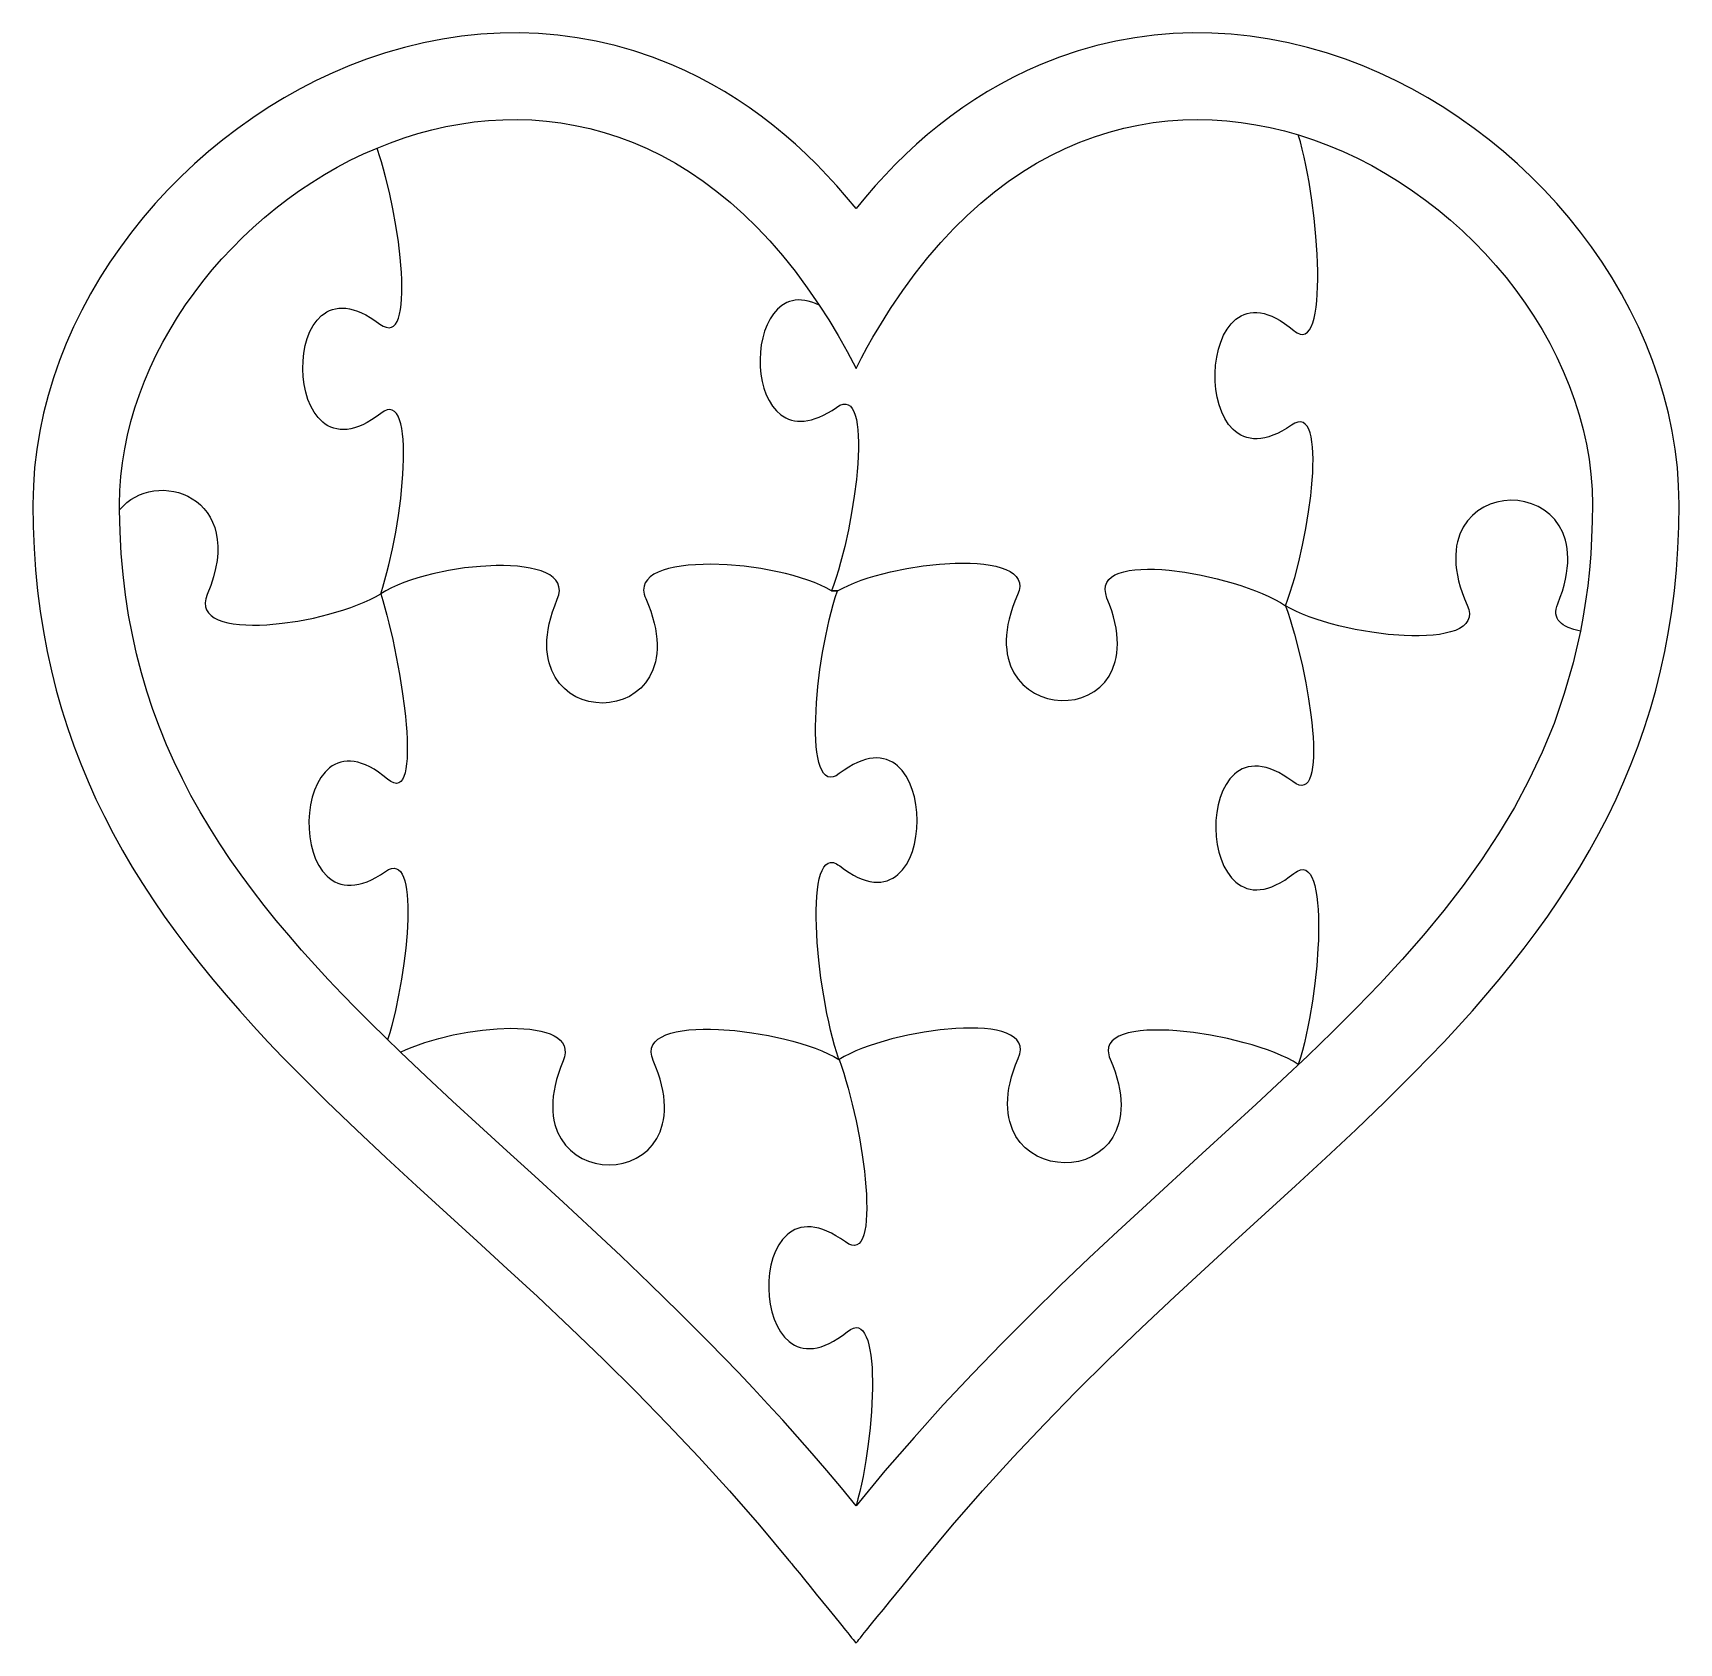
# Model space of a CAD drawing. Header units: millimetres. Extents: x 402.5 to 497.5, y 253.5 to 346.5.
import ezdxf

# ---------------------------------------------------------------- set-up
doc = ezdxf.new("R2010")
doc.units = ezdxf.units.MM
doc.layers.get('0').update_dxf_attribs({"linetype": 'CONTINUOUS', "true_color": 0xffffff})

msp = doc.modelspace()

# ---------------------------------------------------------------- linework, layer by layer
at = {"linetype": 'CONTINUOUS', "true_color": 0xffffff}
for points in [[(450, 336.33), (449.457, 336.987), (448.9, 337.632), (448.325, 338.26), (447.735, 338.872), (447.127, 339.467), (446.502, 340.042), (445.862, 340.602), (445.207, 341.14), (444.532, 341.657), (443.842, 342.155), (443.135, 342.627), (442.41, 343.08), (441.665, 343.507), (440.905, 343.912), (440.127, 344.29), (439.33, 344.642), (438.26, 345.062), (437.182, 345.427), (436.095, 345.735), (435, 345.987), (433.9, 346.187), (432.792, 346.332), (431.685, 346.425), (430.575, 346.465), (429.462, 346.452), (428.35, 346.387), (427.24, 346.272), (426.135, 346.107), (425.032, 345.892), (423.935, 345.625), (422.842, 345.312), (421.76, 344.95), (420.78, 344.577), (419.812, 344.167), (418.855, 343.72), (417.915, 343.235), (416.99, 342.715), (416.08, 342.16), (415.187, 341.572), (414.317, 340.952), (413.465, 340.302), (412.635, 339.622), (411.83, 338.912), (411.047, 338.175), (410.29, 337.412), (409.562, 336.622), (408.86, 335.807), (408.187, 334.97), (407.547, 334.11), (406.94, 333.23), (406.362, 332.327), (405.822, 331.407), (405.317, 330.467), (404.85, 329.512), (404.42, 328.54), (404.032, 327.552), (403.682, 326.552), (403.377, 325.54), (403.115, 324.515), (402.897, 323.477), (402.725, 322.432), (402.6, 321.38), (402.525, 320.32), (402.5, 319.252), (402.517, 317.972), (402.567, 316.717), (402.652, 315.485), (402.772, 314.275), (402.922, 313.087), (403.105, 311.92), (403.322, 310.775), (403.567, 309.647), (403.845, 308.54), (404.155, 307.45), (404.492, 306.377), (404.86, 305.32), (405.257, 304.28), (405.685, 303.255), (406.14, 302.242), (406.622, 301.245), (407.132, 300.26), (407.67, 299.285), (408.232, 298.322), (408.822, 297.37), (409.437, 296.427), (410.08, 295.495), (410.745, 294.567), (411.435, 293.65), (412.15, 292.737), (412.887, 291.83), (413.647, 290.927), (414.432, 290.03), (415.237, 289.135), (416.065, 288.242), (416.912, 287.352), (417.782, 286.462), (419.46, 284.797), (421.165, 283.157), (422.89, 281.537), (424.63, 279.932), (428.13, 276.74), (429.875, 275.142), (431.61, 273.537), (433.53, 271.73), (435.427, 269.902), (437.295, 268.052), (439.13, 266.177), (440.935, 264.27), (442.702, 262.325), (444.432, 260.342), (446.122, 258.312), (446.132, 258.3), (446.165, 258.26), (446.217, 258.195), (446.29, 258.107), (446.377, 258), (446.48, 257.872), (446.597, 257.727), (446.73, 257.567), (447.022, 257.205), (447.35, 256.802), (447.7, 256.372), (448.062, 255.925), (448.425, 255.48), (448.775, 255.05), (449.102, 254.647), (449.397, 254.285), (449.527, 254.125), (449.645, 253.98), (449.747, 253.852), (449.835, 253.745), (449.907, 253.657), (449.96, 253.592), (449.992, 253.552), (450.002, 253.54), (450.012, 253.552), (450.045, 253.592), (450.097, 253.657), (450.17, 253.745), (450.257, 253.852), (450.36, 253.98), (450.477, 254.125), (450.61, 254.285), (450.902, 254.647), (451.23, 255.05), (451.58, 255.482), (451.942, 255.927), (452.305, 256.372), (452.655, 256.805), (452.982, 257.207), (453.277, 257.57), (453.407, 257.73), (453.525, 257.875), (453.627, 258.002), (453.715, 258.11), (453.787, 258.197), (453.84, 258.262), (453.872, 258.302), (453.882, 258.315), (455.572, 260.342), (457.302, 262.327), (459.07, 264.27), (460.872, 266.177), (462.71, 268.052), (464.577, 269.902), (466.472, 271.73), (468.392, 273.537), (470.127, 275.142), (471.872, 276.74), (475.372, 279.932), (477.112, 281.537), (478.837, 283.157), (480.54, 284.797), (482.217, 286.462), (483.087, 287.352), (483.935, 288.242), (484.762, 289.135), (485.57, 290.03), (486.352, 290.927), (487.115, 291.83), (487.852, 292.737), (488.565, 293.65), (489.255, 294.567), (489.922, 295.495), (490.562, 296.427), (491.177, 297.37), (491.767, 298.322), (492.332, 299.285), (492.87, 300.26), (493.38, 301.245), (493.862, 302.242), (494.315, 303.255), (494.742, 304.28), (495.14, 305.32), (495.507, 306.377), (495.845, 307.45), (496.155, 308.54), (496.432, 309.647), (496.677, 310.775), (496.892, 311.92), (497.077, 313.087), (497.227, 314.275), (497.345, 315.485), (497.43, 316.717), (497.482, 317.972), (497.5, 319.252), (497.475, 320.32), (497.4, 321.38), (497.275, 322.435), (497.102, 323.48), (496.885, 324.515), (496.622, 325.54), (496.317, 326.555), (495.967, 327.555), (495.577, 328.542), (495.15, 329.512), (494.682, 330.47), (494.177, 331.407), (493.635, 332.33), (493.06, 333.23), (492.45, 334.112), (491.81, 334.972), (491.137, 335.81), (490.437, 336.622), (489.707, 337.412), (488.952, 338.177), (488.17, 338.912), (487.362, 339.622), (486.532, 340.302), (485.682, 340.955), (484.81, 341.572), (483.92, 342.16), (483.01, 342.715), (482.085, 343.235), (481.142, 343.72), (480.187, 344.167), (479.22, 344.577), (478.24, 344.95), (477.157, 345.312), (476.065, 345.627), (474.967, 345.892), (473.865, 346.107), (472.757, 346.272), (471.647, 346.387), (470.535, 346.452), (469.422, 346.465), (468.312, 346.425), (467.205, 346.332), (466.097, 346.187), (464.997, 345.987), (463.902, 345.735), (462.815, 345.427), (461.737, 345.062), (460.667, 344.642), (459.87, 344.29), (459.092, 343.912), (458.332, 343.507), (457.59, 343.08), (456.865, 342.627), (456.157, 342.155), (455.467, 341.657), (454.792, 341.14), (454.135, 340.602), (453.497, 340.042), (452.872, 339.467), (452.265, 338.872), (451.675, 338.26), (451.1, 337.632), (450.542, 336.987), (450, 336.33), (450, 336.33), (450, 336.33)], [(423.717, 287.64), (422.85, 288.48), (421.997, 289.317), (421.162, 290.157), (420.345, 290.997), (419.545, 291.84), (418.762, 292.685), (418.002, 293.535), (417.26, 294.387), (416.54, 295.247), (415.84, 296.115), (415.165, 296.99), (414.512, 297.875), (413.882, 298.767), (413.277, 299.672), (412.7, 300.59), (412.147, 301.52), (411.622, 302.462), (411.125, 303.42), (410.655, 304.395), (410.217, 305.385), (409.807, 306.392), (409.427, 307.42), (409.08, 308.467), (408.767, 309.535), (408.485, 310.625), (408.237, 311.735), (408.022, 312.87), (407.845, 314.032), (407.702, 315.217), (407.597, 316.43), (407.53, 317.67), (407.502, 318.937), (407.5, 319.252), (407.52, 320.057), (407.575, 320.862), (407.667, 321.662), (407.795, 322.46), (407.96, 323.255), (408.155, 324.042), (408.385, 324.825), (408.647, 325.602), (408.942, 326.37), (409.265, 327.13), (409.62, 327.88), (410.002, 328.62), (410.412, 329.347), (410.847, 330.062), (411.312, 330.765), (411.8, 331.455), (412.312, 332.127), (412.85, 332.785), (413.41, 333.427), (413.99, 334.05), (414.592, 334.655), (415.215, 335.24), (415.855, 335.805), (416.515, 336.347), (417.192, 336.87), (417.887, 337.367), (418.597, 337.842), (419.322, 338.292), (420.062, 338.715), (420.815, 339.112), (421.58, 339.48), (422.357, 339.822), (423.135, 340.13), (423.92, 340.407), (424.715, 340.655), (425.517, 340.872), (426.327, 341.055), (427.145, 341.207), (427.967, 341.325), (428.792, 341.407), (429.622, 341.455), (430.457, 341.467), (431.292, 341.44), (432.13, 341.375), (432.967, 341.272), (433.802, 341.13), (434.64, 340.945), (435.472, 340.72), (436.305, 340.452), (437.132, 340.142), (437.955, 339.787), (438.772, 339.385), (439.585, 338.94), (440.39, 338.447), (441.187, 337.907), (441.977, 337.317), (442.757, 336.68), (443.525, 335.99), (444.285, 335.25), (445.03, 334.457), (445.765, 333.615), (446.485, 332.715), (447.19, 331.762), (447.882, 330.755), (448.43, 329.9), (448.965, 329.007), (449.49, 328.075), (450.002, 327.107), (450.322, 327.722), (450.65, 328.32), (450.98, 328.905), (451.315, 329.472), (451.997, 330.567), (452.697, 331.602), (453.412, 332.58), (454.142, 333.502), (454.887, 334.367), (455.645, 335.177), (456.415, 335.935), (457.197, 336.64), (457.99, 337.29), (458.79, 337.892), (459.602, 338.442), (460.42, 338.942), (461.247, 339.397), (462.077, 339.802), (462.915, 340.162), (463.757, 340.475), (464.602, 340.742), (465.452, 340.967), (466.302, 341.15), (467.152, 341.29), (468.005, 341.387), (468.855, 341.447), (469.705, 341.467), (470.552, 341.447), (471.395, 341.39), (472.235, 341.297), (473.07, 341.17), (473.897, 341.005), (474.72, 340.807), (475.532, 340.577), (476.405, 340.295), (477.262, 339.975), (478.11, 339.62), (478.942, 339.232), (479.76, 338.81), (480.565, 338.357), (481.352, 337.875), (482.12, 337.36), (482.872, 336.82), (483.602, 336.252), (484.312, 335.66), (485.002, 335.04), (485.667, 334.397), (486.31, 333.735), (486.925, 333.05), (487.515, 332.342), (488.077, 331.62), (488.612, 330.877), (489.117, 330.117), (489.592, 329.342), (490.035, 328.552), (490.442, 327.752), (490.82, 326.937), (491.16, 326.112), (491.465, 325.277), (491.732, 324.432), (491.962, 323.582), (492.152, 322.722), (492.302, 321.86), (492.412, 320.992), (492.477, 320.122), (492.5, 319.252), (492.49, 318.282), (492.455, 317.33), (492.4, 316.392), (492.322, 315.47), (492.225, 314.565), (492.105, 313.675), (491.965, 312.797), (491.805, 311.935), (491.387, 310.105), (490.877, 308.335), (490.282, 306.62), (489.6, 304.957), (488.837, 303.342), (487.997, 301.77), (487.085, 300.237), (486.097, 298.737), (485.045, 297.267), (483.927, 295.822), (482.75, 294.397), (481.515, 292.99), (480.227, 291.595), (478.887, 290.205), (477.5, 288.82), (476.07, 287.435), (474.6, 286.042), (473.092, 284.64), (469.98, 281.787), (466.76, 278.84), (465.117, 277.32), (463.46, 275.765), (461.787, 274.167), (460.105, 272.525), (458.417, 270.832), (456.727, 269.085), (455.037, 267.28), (453.35, 265.412), (451.672, 263.475), (450.002, 261.467), (449.162, 262.49), (448.317, 263.495), (447.472, 264.48), (446.622, 265.447), (445.772, 266.397), (444.92, 267.332), (444.067, 268.25), (443.212, 269.152), (441.507, 270.912), (439.802, 272.617), (438.107, 274.272), (436.42, 275.882), (434.747, 277.45), (433.092, 278.98), (431.457, 280.477), (429.847, 281.947), (428.265, 283.395), (426.712, 284.822), (425.195, 286.235), (423.717, 287.64), (423.717, 287.64), (423.717, 287.64)], [(447.882, 330.755), (447.662, 330.852), (447.45, 330.932), (447.245, 330.99), (447.047, 331.03), (446.857, 331.05), (446.675, 331.052), (446.497, 331.037), (446.327, 331.007), (446.167, 330.96), (446.012, 330.9), (445.725, 330.735), (445.465, 330.517), (445.237, 330.257), (445.037, 329.955), (444.867, 329.617), (444.727, 329.252), (444.617, 328.862), (444.535, 328.457), (444.485, 328.037), (444.465, 327.612), (444.475, 327.187), (444.515, 326.765), (444.587, 326.355), (444.69, 325.96), (444.822, 325.587), (444.987, 325.242), (445.182, 324.93), (445.407, 324.657), (445.665, 324.427), (445.955, 324.247), (446.112, 324.177), (446.277, 324.122), (446.45, 324.082), (446.63, 324.06), (446.82, 324.052), (447.015, 324.062), (447.22, 324.092), (447.432, 324.14), (447.652, 324.207), (447.882, 324.292), (448.12, 324.402), (448.365, 324.532), (448.617, 324.682), (448.877, 324.857), (449.075, 324.977), (449.25, 325.037), (449.41, 325.047), (449.552, 325.005), (449.677, 324.917), (449.787, 324.787), (449.88, 324.612), (449.96, 324.4), (450.022, 324.15), (450.072, 323.867), (450.11, 323.552), (450.132, 323.21), (450.142, 322.84), (450.14, 322.447), (450.127, 322.032), (450.102, 321.6), (450.067, 321.152), (450.022, 320.69), (449.902, 319.737), (449.747, 318.76), (449.562, 317.782), (449.35, 316.822), (449.112, 315.902), (448.987, 315.462), (448.857, 315.042), (448.722, 314.64), (448.585, 314.262), (448.6, 314.262), (448.64, 314.262), (448.695, 314.262), (448.76, 314.262), (448.825, 314.262), (448.88, 314.262), (448.92, 314.262), (448.935, 314.262), (449.232, 314.425), (449.56, 314.582), (449.915, 314.73), (450.292, 314.875), (450.695, 315.01), (451.115, 315.137), (451.55, 315.255), (452, 315.365), (452.925, 315.557), (453.872, 315.707), (454.812, 315.81), (455.727, 315.862), (456.165, 315.87), (456.59, 315.865), (456.997, 315.842), (457.382, 315.807), (457.742, 315.755), (458.077, 315.687), (458.382, 315.602), (458.655, 315.502), (458.892, 315.385), (459.09, 315.247), (459.25, 315.095), (459.362, 314.92), (459.43, 314.727), (459.447, 314.517), (459.415, 314.282), (459.325, 314.03), (459.17, 313.665), (459.04, 313.312), (458.927, 312.97), (458.837, 312.637), (458.767, 312.317), (458.717, 312.007), (458.685, 311.71), (458.672, 311.422), (458.675, 311.147), (458.695, 310.882), (458.73, 310.63), (458.78, 310.387), (458.922, 309.937), (459.117, 309.532), (459.357, 309.172), (459.637, 308.857), (459.952, 308.59), (460.295, 308.367), (460.662, 308.19), (461.047, 308.06), (461.442, 307.975), (461.845, 307.94), (462.25, 307.95), (462.647, 308.005), (463.032, 308.11), (463.405, 308.262), (463.752, 308.462), (464.072, 308.707), (464.357, 309.005), (464.605, 309.347), (464.807, 309.74), (464.96, 310.18), (465.015, 310.417), (465.055, 310.667), (465.08, 310.93), (465.087, 311.205), (465.08, 311.492), (465.052, 311.792), (465.007, 312.105), (464.945, 312.43), (464.862, 312.765), (464.757, 313.115), (464.632, 313.477), (464.485, 313.85), (464.41, 314.117), (464.38, 314.352), (464.402, 314.562), (464.472, 314.75), (464.587, 314.917), (464.745, 315.06), (464.945, 315.182), (465.18, 315.287), (465.452, 315.37), (465.755, 315.432), (466.087, 315.477), (466.445, 315.507), (466.825, 315.517), (467.227, 315.512), (467.647, 315.49), (468.082, 315.455), (468.985, 315.342), (469.915, 315.175), (470.847, 314.965), (471.762, 314.712), (472.205, 314.572), (472.635, 314.425), (473.05, 314.272), (473.445, 314.11), (473.82, 313.942), (474.17, 313.767), (474.492, 313.59), (474.785, 313.41), (474.922, 313.787), (475.057, 314.187), (475.19, 314.605), (475.317, 315.04), (475.557, 315.95), (475.772, 316.897), (475.962, 317.862), (476.122, 318.822), (476.245, 319.757), (476.292, 320.212), (476.33, 320.652), (476.357, 321.075), (476.372, 321.482), (476.377, 321.867), (476.367, 322.227), (476.347, 322.562), (476.312, 322.87), (476.265, 323.147), (476.202, 323.39), (476.125, 323.595), (476.032, 323.765), (475.925, 323.892), (475.8, 323.975), (475.657, 324.012), (475.5, 324.002), (475.322, 323.942), (475.13, 323.827), (474.85, 323.642), (474.577, 323.482), (474.317, 323.35), (474.065, 323.242), (473.82, 323.157), (473.587, 323.097), (473.362, 323.06), (473.147, 323.045), (472.942, 323.047), (472.747, 323.072), (472.56, 323.115), (472.382, 323.177), (472.212, 323.255), (472.052, 323.35), (471.902, 323.46), (471.762, 323.585), (471.505, 323.875), (471.287, 324.21), (471.105, 324.587), (470.957, 324.997), (470.845, 325.435), (470.77, 325.89), (470.73, 326.357), (470.725, 326.83), (470.755, 327.3), (470.817, 327.76), (470.917, 328.205), (471.05, 328.627), (471.217, 329.017), (471.42, 329.372), (471.655, 329.68), (471.925, 329.937), (472.072, 330.045), (472.227, 330.135), (472.392, 330.212), (472.565, 330.27), (472.745, 330.307), (472.932, 330.33), (473.13, 330.33), (473.335, 330.31), (473.547, 330.267), (473.77, 330.202), (474, 330.112), (474.237, 330), (474.482, 329.862), (474.737, 329.697), (475, 329.507), (475.27, 329.287), (475.365, 329.215), (475.455, 329.155), (475.627, 329.082), (475.782, 329.065), (475.925, 329.102), (476.052, 329.19), (476.167, 329.325), (476.27, 329.507), (476.357, 329.732), (476.432, 329.995), (476.497, 330.297), (476.55, 330.632), (476.59, 331), (476.62, 331.395), (476.637, 331.815), (476.647, 332.26), (476.645, 332.725), (476.632, 333.205), (476.612, 333.702), (476.545, 334.725), (476.442, 335.772), (476.31, 336.822), (476.15, 337.85), (476.06, 338.347), (475.962, 338.832), (475.862, 339.302), (475.755, 339.75), (475.645, 340.177), (475.527, 340.577)], [(407.502, 318.937), (407.7, 319.16), (407.915, 319.357), (408.147, 319.53), (408.395, 319.68), (408.652, 319.805), (408.922, 319.905), (409.197, 319.982), (409.48, 320.035), (409.765, 320.062), (410.055, 320.067), (410.34, 320.047), (410.625, 320.002), (410.905, 319.935), (411.177, 319.842), (411.442, 319.725), (411.695, 319.585), (411.937, 319.42), (412.162, 319.23), (412.37, 319.017), (412.56, 318.78), (412.727, 318.52), (412.87, 318.232), (412.99, 317.925), (413.08, 317.59), (413.14, 317.232), (413.17, 316.85), (413.165, 316.445), (413.125, 316.015), (413.045, 315.56), (412.927, 315.082), (412.765, 314.58), (412.56, 314.055), (412.472, 313.797), (412.44, 313.565), (412.455, 313.352), (412.52, 313.162), (412.627, 312.99), (412.777, 312.84), (412.967, 312.71), (413.195, 312.597), (413.455, 312.502), (413.745, 312.427), (414.065, 312.37), (414.412, 312.327), (414.78, 312.3), (415.17, 312.29), (415.575, 312.295), (415.997, 312.312), (416.875, 312.392), (417.78, 312.52), (418.69, 312.695), (419.585, 312.912), (420.44, 313.165), (420.847, 313.305), (421.237, 313.45), (421.607, 313.605), (421.955, 313.765), (422.277, 313.93), (422.57, 314.102), (422.695, 314.487), (422.815, 314.895), (422.932, 315.322), (423.045, 315.765), (423.252, 316.687), (423.437, 317.647), (423.597, 318.62), (423.725, 319.587), (423.817, 320.53), (423.85, 320.985), (423.875, 321.425), (423.887, 321.85), (423.89, 322.255), (423.882, 322.637), (423.862, 322.997), (423.83, 323.33), (423.785, 323.635), (423.73, 323.907), (423.66, 324.145), (423.575, 324.345), (423.477, 324.505), (423.367, 324.625), (423.24, 324.7), (423.097, 324.73), (422.94, 324.707), (422.767, 324.635), (422.577, 324.507), (422.305, 324.302), (422.04, 324.127), (421.782, 323.977), (421.535, 323.85), (421.295, 323.75), (421.065, 323.672), (420.842, 323.617), (420.627, 323.585), (420.422, 323.572), (420.225, 323.582), (420.037, 323.61), (419.857, 323.655), (419.685, 323.717), (419.522, 323.797), (419.37, 323.892), (419.225, 324.002), (418.96, 324.265), (418.727, 324.575), (418.532, 324.927), (418.372, 325.315), (418.245, 325.73), (418.152, 326.167), (418.095, 326.617), (418.072, 327.075), (418.087, 327.532), (418.135, 327.982), (418.217, 328.42), (418.335, 328.835), (418.487, 329.225), (418.677, 329.577), (418.9, 329.89), (419.16, 330.152), (419.302, 330.262), (419.455, 330.36), (419.615, 330.44), (419.785, 330.505), (419.965, 330.55), (420.152, 330.58), (420.347, 330.587), (420.552, 330.577), (420.767, 330.545), (420.99, 330.492), (421.222, 330.415), (421.462, 330.315), (421.712, 330.192), (421.972, 330.042), (422.24, 329.867), (422.517, 329.665), (422.717, 329.55), (422.892, 329.475), (423.05, 329.452), (423.19, 329.477), (423.315, 329.547), (423.422, 329.662), (423.517, 329.815), (423.597, 330.007), (423.662, 330.235), (423.715, 330.497), (423.755, 330.787), (423.78, 331.11), (423.795, 331.457), (423.797, 331.827), (423.787, 332.22), (423.767, 332.63), (423.737, 333.057), (423.697, 333.5), (423.59, 334.415), (423.447, 335.36), (423.277, 336.312), (423.077, 337.252), (422.855, 338.165), (422.737, 338.605), (422.615, 339.027), (422.487, 339.435), (422.357, 339.822)], [(491.805, 311.935), (491.425, 312.027), (491.095, 312.147), (490.95, 312.22), (490.82, 312.297), (490.707, 312.382), (490.61, 312.477), (490.53, 312.58), (490.467, 312.69), (490.422, 312.807), (490.397, 312.932), (490.39, 313.067), (490.405, 313.21), (490.44, 313.362), (490.497, 313.522), (490.642, 313.895), (490.765, 314.252), (490.865, 314.6), (490.947, 314.937), (491.007, 315.26), (491.05, 315.572), (491.075, 315.87), (491.08, 316.157), (491.07, 316.435), (491.042, 316.697), (491, 316.95), (490.942, 317.19), (490.787, 317.632), (490.58, 318.027), (490.33, 318.377), (490.037, 318.677), (489.715, 318.93), (489.362, 319.137), (488.987, 319.295), (488.597, 319.407), (488.197, 319.472), (487.79, 319.49), (487.385, 319.46), (486.987, 319.385), (486.6, 319.26), (486.232, 319.09), (485.885, 318.875), (485.57, 318.612), (485.29, 318.302), (485.047, 317.947), (484.855, 317.545), (484.712, 317.095), (484.662, 316.855), (484.627, 316.602), (484.607, 316.337), (484.607, 316.06), (484.622, 315.772), (484.655, 315.475), (484.707, 315.162), (484.777, 314.842), (484.87, 314.507), (484.98, 314.162), (485.115, 313.807), (485.27, 313.44), (485.362, 313.195), (485.397, 312.96), (485.38, 312.75), (485.31, 312.557), (485.195, 312.387), (485.035, 312.235), (484.835, 312.102), (484.595, 311.987), (484.317, 311.892), (484.01, 311.815), (483.672, 311.752), (483.307, 311.707), (482.917, 311.68), (482.507, 311.665), (482.077, 311.667), (481.632, 311.682), (480.71, 311.752), (479.76, 311.872), (478.805, 312.04), (477.87, 312.247), (477.417, 312.367), (476.977, 312.495), (476.555, 312.63), (476.15, 312.772), (475.77, 312.922), (475.412, 313.077), (475.082, 313.24), (474.785, 313.41), (474.92, 313.027), (475.052, 312.622), (475.18, 312.202), (475.307, 311.767), (475.545, 310.86), (475.765, 309.92), (475.957, 308.967), (476.122, 308.025), (476.252, 307.107), (476.305, 306.665), (476.345, 306.235), (476.377, 305.822), (476.395, 305.43), (476.405, 305.057), (476.4, 304.71), (476.382, 304.387), (476.352, 304.092), (476.31, 303.83), (476.25, 303.6), (476.177, 303.407), (476.09, 303.252), (475.985, 303.137), (475.862, 303.065), (475.725, 303.037), (475.57, 303.06), (475.395, 303.132), (475.202, 303.257), (474.925, 303.457), (474.655, 303.63), (474.395, 303.775), (474.142, 303.895), (473.9, 303.992), (473.667, 304.065), (473.445, 304.115), (473.23, 304.142), (473.025, 304.15), (472.827, 304.137), (472.64, 304.105), (472.462, 304.055), (472.292, 303.987), (472.132, 303.902), (471.98, 303.802), (471.837, 303.687), (471.577, 303.417), (471.355, 303.097), (471.17, 302.737), (471.017, 302.342), (470.902, 301.917), (470.82, 301.475), (470.775, 301.017), (470.765, 300.552), (470.787, 300.09), (470.847, 299.632), (470.942, 299.192), (471.07, 298.772), (471.232, 298.38), (471.43, 298.022), (471.662, 297.71), (471.927, 297.445), (472.075, 297.335), (472.23, 297.237), (472.392, 297.157), (472.562, 297.095), (472.742, 297.047), (472.93, 297.02), (473.127, 297.012), (473.332, 297.025), (473.547, 297.057), (473.767, 297.112), (473.997, 297.192), (474.237, 297.292), (474.485, 297.42), (474.74, 297.572), (475.002, 297.752), (475.275, 297.957), (475.38, 298.035), (475.472, 298.092), (475.647, 298.162), (475.807, 298.175), (475.952, 298.137), (476.085, 298.05), (476.202, 297.915), (476.305, 297.735), (476.397, 297.515), (476.475, 297.255), (476.54, 296.96), (476.595, 296.63), (476.637, 296.27), (476.667, 295.885), (476.687, 295.472), (476.695, 295.037), (476.695, 294.585), (476.682, 294.115), (476.66, 293.632), (476.59, 292.632), (476.482, 291.612), (476.345, 290.59), (476.177, 289.59), (476.085, 289.105), (475.982, 288.635), (475.877, 288.18), (475.765, 287.742), (475.647, 287.33), (475.525, 286.94), (475.232, 287.117), (474.902, 287.29), (474.542, 287.455), (474.157, 287.615), (473.747, 287.77), (473.315, 287.917), (472.865, 288.057), (472.402, 288.19), (471.442, 288.427), (470.457, 288.625), (469.475, 288.775), (468.517, 288.875), (468.057, 288.905), (467.61, 288.92), (467.182, 288.92), (466.777, 288.905), (466.395, 288.87), (466.04, 288.82), (465.715, 288.752), (465.425, 288.667), (465.172, 288.562), (464.957, 288.437), (464.785, 288.292), (464.657, 288.125), (464.58, 287.937), (464.555, 287.725), (464.582, 287.492), (464.617, 287.367), (464.67, 287.235), (464.82, 286.865), (464.95, 286.505), (465.057, 286.157), (465.145, 285.822), (465.21, 285.5), (465.257, 285.187), (465.285, 284.89), (465.297, 284.602), (465.29, 284.325), (465.267, 284.062), (465.227, 283.81), (465.172, 283.57), (465.022, 283.127), (464.82, 282.73), (464.572, 282.38), (464.285, 282.077), (463.962, 281.825), (463.61, 281.617), (463.235, 281.455), (462.842, 281.342), (462.44, 281.277), (462.03, 281.257), (461.62, 281.285), (461.217, 281.36), (460.825, 281.48), (460.45, 281.647), (460.097, 281.862), (459.772, 282.125), (459.482, 282.432), (459.232, 282.785), (459.027, 283.185), (458.875, 283.632), (458.82, 283.875), (458.78, 284.127), (458.755, 284.39), (458.745, 284.665), (458.755, 284.952), (458.782, 285.25), (458.827, 285.562), (458.892, 285.882), (458.977, 286.215), (459.082, 286.56), (459.207, 286.917), (459.357, 287.285), (459.457, 287.545), (459.487, 287.777), (459.467, 287.99), (459.4, 288.18), (459.282, 288.35), (459.125, 288.497), (458.925, 288.627), (458.687, 288.737), (458.415, 288.83), (458.112, 288.905), (457.777, 288.962), (457.417, 289.002), (457.035, 289.027), (456.63, 289.035), (456.207, 289.03), (455.77, 289.01), (454.86, 288.93), (453.925, 288.797), (452.985, 288.622), (452.065, 288.405), (451.62, 288.282), (451.185, 288.152), (450.767, 288.012), (450.37, 287.867), (449.992, 287.715), (449.642, 287.555), (449.317, 287.39), (449.022, 287.222), (449.16, 286.84), (449.292, 286.435), (449.422, 286.01), (449.55, 285.567), (449.787, 284.642), (450.005, 283.682), (450.195, 282.702), (450.355, 281.727), (450.482, 280.777), (450.53, 280.317), (450.57, 279.87), (450.597, 279.44), (450.615, 279.027), (450.62, 278.64), (450.612, 278.272), (450.592, 277.935), (450.56, 277.622), (450.512, 277.345), (450.452, 277.1), (450.375, 276.892), (450.285, 276.725), (450.177, 276.6), (450.055, 276.517), (449.912, 276.482), (449.755, 276.497), (449.58, 276.565), (449.387, 276.687), (449.107, 276.885), (448.837, 277.052), (448.577, 277.197), (448.325, 277.315), (448.082, 277.41), (447.85, 277.482), (447.625, 277.53), (447.41, 277.557), (447.205, 277.562), (447.007, 277.55), (446.82, 277.517), (446.642, 277.467), (446.472, 277.4), (446.312, 277.315), (446.162, 277.215), (446.02, 277.1), (445.762, 276.832), (445.542, 276.515), (445.357, 276.157), (445.207, 275.765), (445.092, 275.347), (445.015, 274.907), (444.972, 274.455), (444.962, 273.997), (444.99, 273.54), (445.052, 273.09), (445.147, 272.652), (445.28, 272.24), (445.445, 271.855), (445.645, 271.507), (445.877, 271.2), (446.145, 270.942), (446.29, 270.835), (446.445, 270.742), (446.61, 270.665), (446.78, 270.605), (446.96, 270.562), (447.15, 270.54), (447.345, 270.535), (447.55, 270.55), (447.765, 270.587), (447.985, 270.645), (448.215, 270.727), (448.452, 270.832), (448.7, 270.962), (448.955, 271.117), (449.217, 271.3), (449.487, 271.51), (449.677, 271.645), (449.847, 271.72), (450.002, 271.745), (450.145, 271.725), (450.275, 271.66), (450.395, 271.552), (450.5, 271.405), (450.595, 271.22), (450.677, 271), (450.747, 270.747), (450.807, 270.462), (450.857, 270.15), (450.895, 269.812), (450.925, 269.45), (450.942, 269.065), (450.952, 268.662), (450.952, 268.242), (450.942, 267.807), (450.897, 266.902), (450.82, 265.967), (450.71, 265.02), (450.57, 264.077), (450.405, 263.157), (450.312, 262.712), (450.215, 262.282), (450.112, 261.865), (450.002, 261.467)], [(423.717, 287.64), (424.042, 287.792), (424.385, 287.937), (424.747, 288.075), (425.125, 288.205), (425.92, 288.44), (426.75, 288.637), (427.6, 288.8), (428.45, 288.92), (429.282, 288.992), (430.08, 289.02), (430.462, 289.015), (430.827, 288.995), (431.175, 288.962), (431.502, 288.917), (431.81, 288.857), (432.092, 288.782), (432.347, 288.692), (432.575, 288.585), (432.77, 288.465), (432.932, 288.327), (433.06, 288.172), (433.15, 288), (433.202, 287.812), (433.21, 287.605), (433.175, 287.38), (433.092, 287.137), (432.945, 286.767), (432.822, 286.41), (432.717, 286.062), (432.635, 285.727), (432.572, 285.405), (432.527, 285.095), (432.502, 284.795), (432.495, 284.507), (432.505, 284.232), (432.53, 283.967), (432.57, 283.717), (432.627, 283.477), (432.78, 283.032), (432.982, 282.632), (433.232, 282.282), (433.52, 281.98), (433.842, 281.722), (434.192, 281.512), (434.565, 281.35), (434.955, 281.235), (435.355, 281.165), (435.76, 281.142), (436.165, 281.167), (436.562, 281.24), (436.947, 281.36), (437.317, 281.525), (437.662, 281.737), (437.98, 281.995), (438.26, 282.302), (438.502, 282.655), (438.697, 283.052), (438.84, 283.5), (438.892, 283.74), (438.927, 283.992), (438.947, 284.255), (438.95, 284.532), (438.935, 284.817), (438.902, 285.117), (438.852, 285.427), (438.782, 285.75), (438.692, 286.082), (438.582, 286.427), (438.45, 286.785), (438.295, 287.155), (438.252, 287.29), (438.217, 287.417), (438.185, 287.652), (438.207, 287.865), (438.28, 288.057), (438.402, 288.23), (438.57, 288.385), (438.777, 288.517), (439.027, 288.635), (439.31, 288.732), (439.63, 288.812), (439.977, 288.875), (440.352, 288.922), (440.752, 288.952), (441.172, 288.967), (441.612, 288.967), (442.067, 288.955), (443.01, 288.885), (443.98, 288.767), (444.952, 288.6), (445.902, 288.392), (446.362, 288.272), (446.807, 288.145), (447.235, 288.01), (447.642, 287.865), (448.027, 287.712), (448.387, 287.555), (448.715, 287.39), (449.012, 287.217), (448.892, 287.612), (448.767, 288.025), (448.65, 288.462), (448.535, 288.92), (448.425, 289.395), (448.322, 289.882), (448.137, 290.89), (447.98, 291.922), (447.855, 292.952), (447.765, 293.965), (447.735, 294.455), (447.715, 294.93), (447.705, 295.39), (447.705, 295.832), (447.717, 296.25), (447.74, 296.642), (447.775, 297.007), (447.822, 297.342), (447.882, 297.645), (447.955, 297.91), (448.042, 298.135), (448.142, 298.32), (448.257, 298.457), (448.387, 298.55), (448.532, 298.592), (448.692, 298.58), (448.867, 298.512), (448.96, 298.457), (449.06, 298.387), (449.335, 298.182), (449.602, 298.005), (449.862, 297.852), (450.112, 297.727), (450.352, 297.625), (450.585, 297.55), (450.807, 297.495), (451.022, 297.462), (451.227, 297.45), (451.425, 297.46), (451.612, 297.487), (451.792, 297.535), (451.962, 297.6), (452.125, 297.682), (452.277, 297.78), (452.42, 297.892), (452.682, 298.157), (452.91, 298.475), (453.1, 298.832), (453.255, 299.227), (453.377, 299.65), (453.462, 300.092), (453.515, 300.55), (453.53, 301.017), (453.51, 301.482), (453.457, 301.94), (453.367, 302.387), (453.242, 302.81), (453.085, 303.207), (452.89, 303.57), (452.662, 303.89), (452.397, 304.16), (452.252, 304.275), (452.1, 304.375), (451.937, 304.46), (451.767, 304.527), (451.587, 304.577), (451.397, 304.61), (451.202, 304.622), (450.995, 304.612), (450.782, 304.585), (450.557, 304.535), (450.327, 304.46), (450.085, 304.365), (449.837, 304.242), (449.58, 304.095), (449.312, 303.922), (449.037, 303.722), (448.85, 303.597), (448.675, 303.527), (448.515, 303.51), (448.37, 303.542), (448.24, 303.622), (448.125, 303.747), (448.022, 303.912), (447.935, 304.12), (447.86, 304.362), (447.797, 304.64), (447.747, 304.95), (447.71, 305.29), (447.685, 305.655), (447.67, 306.045), (447.667, 306.457), (447.675, 306.887), (447.692, 307.335), (447.72, 307.795), (447.802, 308.747), (447.922, 309.725), (448.072, 310.707), (448.252, 311.672), (448.457, 312.6), (448.567, 313.042), (448.685, 313.47), (448.807, 313.877), (448.935, 314.262), (448.92, 314.262), (448.88, 314.262), (448.825, 314.262), (448.76, 314.262), (448.695, 314.262), (448.64, 314.262), (448.6, 314.262), (448.585, 314.262), (448.287, 314.432), (447.957, 314.592), (447.597, 314.745), (447.212, 314.89), (446.802, 315.025), (446.375, 315.15), (445.927, 315.265), (445.467, 315.37), (444.515, 315.55), (443.542, 315.682), (442.572, 315.767), (441.627, 315.8), (441.172, 315.795), (440.732, 315.777), (440.312, 315.745), (439.912, 315.695), (439.537, 315.632), (439.187, 315.555), (438.87, 315.46), (438.587, 315.347), (438.337, 315.22), (438.13, 315.072), (437.962, 314.91), (437.842, 314.73), (437.767, 314.53), (437.745, 314.31), (437.777, 314.072), (437.815, 313.945), (437.867, 313.815), (438.022, 313.447), (438.155, 313.09), (438.265, 312.745), (438.357, 312.41), (438.427, 312.087), (438.477, 311.777), (438.51, 311.48), (438.525, 311.192), (438.525, 310.915), (438.505, 310.652), (438.472, 310.4), (438.422, 310.16), (438.282, 309.712), (438.09, 309.312), (437.852, 308.96), (437.575, 308.652), (437.262, 308.392), (436.922, 308.177), (436.557, 308.012), (436.175, 307.892), (435.782, 307.82), (435.382, 307.792), (434.982, 307.815), (434.587, 307.882), (434.202, 307.997), (433.835, 308.157), (433.487, 308.367), (433.17, 308.622), (432.885, 308.925), (432.64, 309.275), (432.437, 309.672), (432.287, 310.117), (432.232, 310.357), (432.192, 310.61), (432.167, 310.872), (432.157, 311.147), (432.167, 311.435), (432.192, 311.735), (432.237, 312.045), (432.3, 312.367), (432.382, 312.702), (432.485, 313.047), (432.61, 313.407), (432.755, 313.777), (432.85, 314.042), (432.88, 314.282), (432.86, 314.5), (432.792, 314.7), (432.677, 314.88), (432.522, 315.04), (432.325, 315.182), (432.092, 315.307), (431.825, 315.417), (431.525, 315.507), (431.197, 315.582), (430.845, 315.64), (430.467, 315.685), (430.07, 315.712), (429.655, 315.725), (429.225, 315.725), (428.33, 315.68), (427.41, 315.585), (426.485, 315.44), (425.577, 315.25), (425.137, 315.137), (424.71, 315.017), (424.297, 314.885), (423.905, 314.745), (423.532, 314.597), (423.185, 314.44), (422.862, 314.275), (422.57, 314.102), (422.69, 313.71), (422.81, 313.292), (422.927, 312.857), (423.045, 312.402), (423.267, 311.452), (423.472, 310.467), (423.657, 309.462), (423.817, 308.462), (423.947, 307.49), (423.997, 307.02), (424.04, 306.562), (424.072, 306.125), (424.095, 305.705), (424.105, 305.307), (424.105, 304.937), (424.092, 304.592), (424.067, 304.28), (424.027, 303.997), (423.975, 303.755), (423.905, 303.547), (423.822, 303.382), (423.725, 303.26), (423.61, 303.185), (423.477, 303.157), (423.327, 303.185), (423.16, 303.262), (422.972, 303.4), (422.702, 303.617), (422.44, 303.807), (422.185, 303.972), (421.937, 304.11), (421.7, 304.222), (421.47, 304.31), (421.25, 304.377), (421.035, 304.42), (420.83, 304.44), (420.632, 304.44), (420.445, 304.42), (420.265, 304.382), (420.092, 304.327), (419.927, 304.252), (419.772, 304.162), (419.625, 304.057), (419.357, 303.805), (419.122, 303.5), (418.92, 303.15), (418.755, 302.765), (418.622, 302.35), (418.525, 301.91), (418.46, 301.455), (418.432, 300.992), (418.437, 300.525), (418.48, 300.065), (418.557, 299.615), (418.67, 299.185), (418.817, 298.782), (419, 298.41), (419.22, 298.08), (419.477, 297.797), (419.617, 297.675), (419.767, 297.567), (419.927, 297.477), (420.097, 297.4), (420.275, 297.342), (420.462, 297.3), (420.66, 297.28), (420.865, 297.277), (421.08, 297.295), (421.302, 297.335), (421.537, 297.397), (421.78, 297.482), (422.032, 297.59), (422.292, 297.725), (422.565, 297.885), (422.845, 298.072), (423.025, 298.182), (423.19, 298.242), (423.34, 298.26), (423.475, 298.232), (423.597, 298.165), (423.707, 298.06), (423.802, 297.917), (423.885, 297.74), (423.957, 297.53), (424.015, 297.29), (424.062, 297.022), (424.1, 296.727), (424.125, 296.407), (424.137, 296.065), (424.142, 295.702), (424.137, 295.32), (424.122, 294.922), (424.097, 294.51), (424.02, 293.652), (423.912, 292.76), (423.775, 291.85), (423.607, 290.94), (423.417, 290.042), (423.205, 289.18), (423.09, 288.765), (422.972, 288.362)]]:
    msp.add_lwpolyline(points, dxfattribs=at)

doc.saveas('drawing.dxf')
